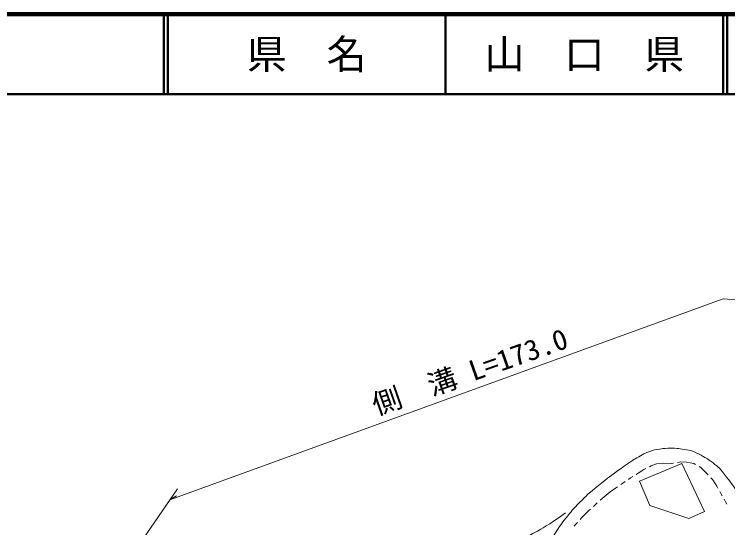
# Model space of a CAD drawing. Units: millimetres, scale not verified. Extents: x 40000 to 680000, y 20000 to 380000.
# Drawn here: x 279039 to 368314, y 315782 to 380000 of the extents above; entities that cross this region are included whole.
import ezdxf
from ezdxf.enums import TextEntityAlignment as Align

# ---------------------------------------------------------------- set-up
doc = ezdxf.new("R2010")
doc.units = ezdxf.units.MM
doc.header["$LTSCALE"] = 1000
for name, color, linetype, lineweight in [('M-STR-HTXT', 7, 'Continuous', 13), ('M-TTL', 2, 'Continuous', 140), ('M-TTL-LINE', 7, 'Continuous', 50), ('M-TTL-TXT', 7, 'Continuous', 13), ('M-WORK', 1, 'Continuous', 13)]:
    doc.layers.add(name, color=color, linetype=linetype, lineweight=lineweight)
doc.styles.add('ＭＳ ゴシック', font='')
doc.styles.get('ＭＳ ゴシック').set_extended_font_data('MS Gothic')

msp = doc.modelspace()

# ---------------------------------------------------------------- linework, layer by layer
at = {"layer": 'M-STR-HTXT'}
msp.add_line((439575, 339158), (367755, 344399), dxfattribs=at)
msp.add_lwpolyline([(367755, 344399), (298514, 319270), (299359, 319773)], dxfattribs=at)
at = {"layer": 'M-TTL'}
msp.add_line((680000, 380000), (40000, 380000), dxfattribs=at)
at = {"layer": 'M-TTL-LINE'}
for p, q in [((297750, 380000), (297750, 370000)), ((298250, 380000), (298250, 370000)), ((333000, 380000), (333000, 370000)), ((367750, 380000), (367750, 370000)), ((368250, 380000), (368250, 370000)), ((40000, 370000), (680000, 370000))]:
    msp.add_line(p, q, dxfattribs=at)
at = {"layer": 'M-WORK'}
for p, q in [((357828, 323069), (358064, 323184)), ((358515, 323401), (358751, 323516)), ((358751, 323516), (359386, 323768)), ((359386, 323768), (360260, 323839)), ((360260, 323839), (361259, 323813)), ((361259, 323813), (361262, 323814)), ((361262, 323814), (361530, 323859)), ((362023, 323943), (362290, 323989)), ((362290, 323989), (362450, 324010)), ((362450, 324010), (363158, 323976)), ((363158, 323976), (364069, 323824)), ((364069, 323824), (364289, 323697)), ((364722, 323446), (364942, 323319)), ((364942, 323319), (364963, 323301)), ((364963, 323301), (365657, 322624)), ((356842, 322448), (357096, 322612)), ((357096, 322612), (357797, 323051)), ((357797, 323051), (357828, 323069)), ((365657, 322624), (365859, 322402)), ((355174, 321357), (355462, 321548)), ((355880, 321823), (356168, 322013)), ((356168, 322013), (356422, 322177)), ((366195, 322031), (366396, 321809)), ((366396, 321809), (366522, 321638)), ((366522, 321638), (366934, 320974)), ((271747, 280275), (299470, 320663)), ((353616, 320274), (354270, 320744)), ((354270, 320744), (354515, 320910)), ((354929, 321191), (355174, 321357)), ((366934, 320974), (367074, 320736)), ((352622, 319441), (353374, 320082)), ((353374, 320082), (353616, 320274)), ((367328, 320305), (367468, 320067)), ((367468, 320067), (367637, 319771)), ((351740, 318658), (351994, 318883)), ((352368, 319216), (352622, 319441)), ((367884, 319337), (368053, 319041)), ((368053, 319041), (368214, 318748)), ((350310, 317323), (350909, 317896)), ((350909, 317896), (351140, 318108)), ((351509, 318446), (351740, 318658)), ((349843, 316818), (350036, 317033)), ((350036, 317033), (350310, 317323)), ((349101, 315973), (349318, 316229)), ((349318, 316229), (349511, 316444))]:
    msp.add_line(p, q, dxfattribs=at)
msp.add_lwpolyline([(357276, 321616), (362551, 323835), (365406, 317800), (363455, 316944), (358564, 318571)], close=True, dxfattribs=at)
for points, knots in [([(371733, 316134), (371502, 316587), (370783, 317933), (370535, 318377), (370243, 318901), (369370, 320477), (369035, 320974), (368715, 321448), (367665, 322813), (367267, 323224), (366979, 323521), (365981, 324268), (365631, 324489), (365287, 324705), (364197, 325271), (363810, 325399), (363456, 325517), (362343, 325669), (361972, 325703), (361676, 325730), (360784, 325723), (360488, 325703), (360218, 325684), (359415, 325571), (359153, 325507), (358906, 325446), (358185, 325187), (357955, 325079), (357635, 324927), (356708, 324406), (356413, 324211), (355823, 323822), (354095, 322592), (353533, 322164), (352966, 321733), (351298, 320397), (350768, 319921), (350362, 319555), (349223, 318375), (348863, 317964), (348524, 317578), (347568, 316365), (347277, 315941), (346780, 315216), (345394, 312971), (344926, 312227), (344649, 311787), (343840, 310455), (343553, 310023), (343377, 309759), (342804, 309001), (342613, 308748), (342445, 308525), (341939, 307854), (341758, 307640), (341598, 307451), (341099, 306901), (340915, 306737), (340721, 306564), (340345, 306247), (339947, 305918)], [0, 0, 0, 0, 1, 1, 1, 2, 2, 2, 3, 3, 3, 4, 4, 4, 5, 5, 5, 6, 6, 6, 7, 7, 7, 8, 8, 8, 9, 9, 9, 10, 10, 10, 11, 11, 11, 12, 12, 12, 13, 13, 13, 14, 14, 14, 15, 15, 15, 16, 16, 16, 17, 17, 17, 18, 18, 18, 19, 19, 19, 20, 20, 20, 20]), ([(348019, 317657), (347428, 317206), (345572, 315964), (344930, 315590), (344012, 315054), (341171, 313598), (340225, 313111), (339483, 312728), (337258, 311575), (336493, 311240), (335354, 310742), (331881, 309380), (330714, 308949), (330190, 308756), (328586, 308255), (328042, 308122), (327485, 307985), (325785, 307699), (325219, 307599), (324735, 307514), (323279, 307259), (322791, 307194), (322364, 307138), (321079, 307002), (320649, 306992), (320154, 306981), (319242, 306953), (318263, 306936)], [0, 0, 0, 0, 1, 1, 1, 2, 2, 2, 3, 3, 3, 4, 4, 4, 5, 5, 5, 6, 6, 6, 7, 7, 7, 8, 8, 8, 9, 9, 9, 9])]:
    msp.add_open_spline(points, degree=3, knots=knots, dxfattribs=at)

# ---------------------------------------------------------------- texts
at = {"layer": 'M-STR-HTXT', "style": 'ＭＳ ゴシック', "width": 1.05}
msp.add_text('側\u3000溝 L=173.0', height=2566, rotation=19.421, dxfattribs=at).set_placement((336723, 333365), align=Align.BOTTOM_CENTER)
at = {"layer": 'M-TTL-TXT', "style": 'ＭＳ ゴシック'}
for s, p in [('県\u3000名', (315625, 375000)), ('山\u3000口\u3000県', (350375, 375000))]:
    msp.add_text(s, height=3666, dxfattribs=at).set_placement(p, align=Align.MIDDLE_CENTER)

doc.saveas('drawing.dxf')
